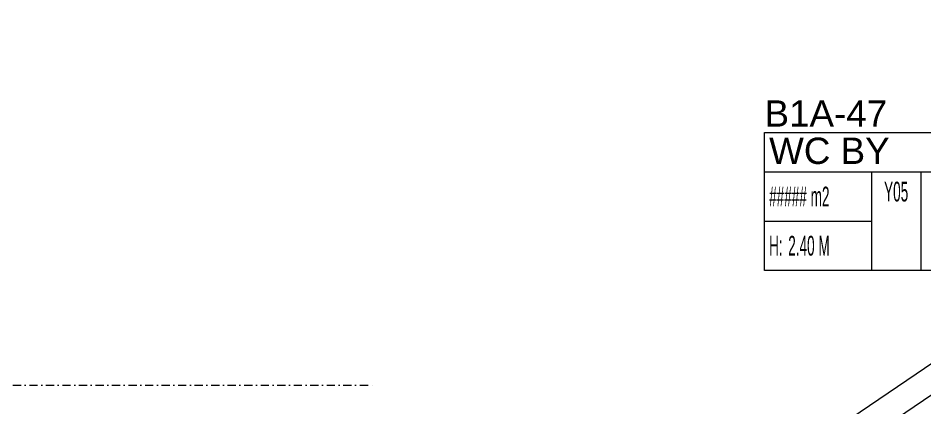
# Model space of a CAD drawing. Header units: metres. Extents: x -19121 to 152404, y -12107 to 29421.
# Drawn here: x 83460 to 84838, y 7995 to 8587 of the extents above; entities that cross this region are included whole.
import ezdxf
from ezdxf.enums import TextEntityAlignment as Align

# ---------------------------------------------------------------- set-up
doc = ezdxf.new("R2010")
doc.units = ezdxf.units.M
doc.header["$LTSCALE"] = 50
doc.header["$MEASUREMENT"] = 0
doc.linetypes.add('DASHDOT2', pattern=[0.5, 0.25, -0.125, 0, -0.125])
doc.layers.get('0').update_dxf_attribs({"color": 9, "lineweight": 9})
for name, color, linetype, lineweight in [('01', 9, 'Continuous', 9), ('21_mahal200', 9, 'Continuous', 9), ('24', 9, 'DASHDOT2', 9)]:
    doc.layers.add(name, color=color, linetype=linetype, lineweight=lineweight)
doc.styles.add('Arial', font='arial.ttf', dxfattribs={"height": 2.5})
doc.styles.add('MuuM_TEXT-STANDART', font='ARIALN.TTF')

# ---------------------------------------------------------------- blocks, each defined once
blk = doc.blocks.new('1.Bod.Ara.Sitatik Elk')
at = {"layer": '01'}
blk.add_lwpolyline([(1695, -40), (60, -1150.3), (40, -1163.9), (40, -1188.2), (40, -1370), (40, -1370), (40, -1430), (40, -1430), (40, -1850), (470, -1850), (470, -1890), (40, -1890), (40, -2160), (470, -2160), (470, -2200), (40, -2200), (40, -2200), (40, -2200), (40, -2945), (0, -2945), (0, -1142.7), (1968.9, 194.4)], dxfattribs=at)
blk = doc.blocks.new('0_roomno2')
blk.add_lwpolyline([(19.375, -10.5), (0, -10.5), (0, 0), (19.375, 0)], close=True)
for points in [[(0, -3), (19.375, -3)], [(8.125, -3), (8.125, -10.5)], [(11.875, -3), (11.875, -10.5)], [(15.625, -3), (15.625, -10.5)], [(0, -6.75), (8.125, -6.75)]]:
    blk.add_lwpolyline(points)
at = {"style": 'MuuM_TEXT-STANDART', "width": 0.6}
blk.add_text('H:', height=1.5, dxfattribs=at).set_placement((0.35, -8.608), align=Align.MIDDLE_LEFT)
at = {"style": 'Arial'}
blk.add_attdef('ODANO', (0, 1.17), '', height=2, dxfattribs=at)
blk.add_attdef('MEKANADI', text='', height=2, dxfattribs=at).set_placement((0.35, -3), align=Align.BOTTOM_LEFT)
at = {"style": 'MuuM_TEXT-STANDART', "width": 0.6}
for tag, p in [('M2', (0.35, -4.875)), ('TEMIZTAVANYUKSEKLIGI', (1.8, -8.608))]:
    blk.add_attdef(tag, text='', height=1.5, dxfattribs=at).set_placement(p, align=Align.MIDDLE_LEFT)
for tag, p in [('YER01', (10, -4.5)), ('TAVAN01', (13.75, -4.5)), ('DUVAR01', (17.5, -4.5)), ('YER02', (10, -6.75)), ('TAVAN02', (13.75, -6.75)), ('DUVAR02', (17.5, -6.75)), ('YER03', (10, -9)), ('TAVAN03', (13.75, -9)), ('DUVAR03', (17.5, -9))]:
    blk.add_attdef(tag, text='', height=1.5, dxfattribs=at).set_placement(p, align=Align.MIDDLE_CENTER)
blk = doc.blocks.new('1.Bod.Ara.Mimari Elk')
at = {"layer": '21_mahal200'}
ref = blk.add_blockref('0_roomno2', (594, -216.13), dxfattribs=dict(at, xscale=20, yscale=20, zscale=20))
ref.add_attrib('ODANO', 'B1A-47', (594, -207.48), dxfattribs={"layer": '0', "height": 40, "style": 'Arial'})
ref.add_attrib('MEKANADI', 'WC BY', dxfattribs={"layer": '0', "height": 40, "style": 'Arial'}).set_placement((601, -276.13), align=Align.BOTTOM_LEFT)
ref.add_attrib('M2', '##### m2', dxfattribs={"layer": '0', "height": 30, "style": 'MuuM_TEXT-STANDART', "width": 0.6}).set_placement((601, -313.63), align=Align.MIDDLE_LEFT)
ref.add_attrib('TEMIZTAVANYUKSEKLIGI', '2.40 M', dxfattribs={"layer": '0', "height": 30, "style": 'MuuM_TEXT-STANDART', "width": 0.6}).set_placement((630, -388.29), align=Align.MIDDLE_LEFT)
ref.add_attrib('YER01', 'Y05', dxfattribs={"layer": '0', "height": 30, "style": 'MuuM_TEXT-STANDART', "width": 0.6}).set_placement((794, -306.13), align=Align.MIDDLE_CENTER)
ref.add_attrib('TAVAN01', 'T01', dxfattribs={"layer": '0', "height": 30, "style": 'MuuM_TEXT-STANDART', "width": 0.6}).set_placement((869, -306.13), align=Align.MIDDLE_CENTER)
ref.add_attrib('DUVAR01', 'D15', dxfattribs={"layer": '0', "height": 30, "style": 'MuuM_TEXT-STANDART', "width": 0.6}).set_placement((944, -306.13), align=Align.MIDDLE_CENTER)
ref.add_attrib('TAVAN02', 'T09', dxfattribs={"layer": '0', "height": 30, "style": 'MuuM_TEXT-STANDART', "width": 0.6}).set_placement((869, -351.13), align=Align.MIDDLE_CENTER)
blk = doc.blocks.new('p-akslar_yeni')
at = {"layer": '24'}
blk.add_lwpolyline([(-2190, -545), (6415, -545)], dxfattribs=at)

msp = doc.modelspace()

# ---------------------------------------------------------------- block references
for name in ['1.Bod.Ara.Mimari Elk', '1.Bod.Ara.Sitatik Elk']:
    msp.add_blockref(name, (84000, 8630))
at = {"layer": '24'}
msp.add_blockref('p-akslar_yeni', (77585, 8575), dxfattribs=at)

doc.saveas('drawing.dxf')
